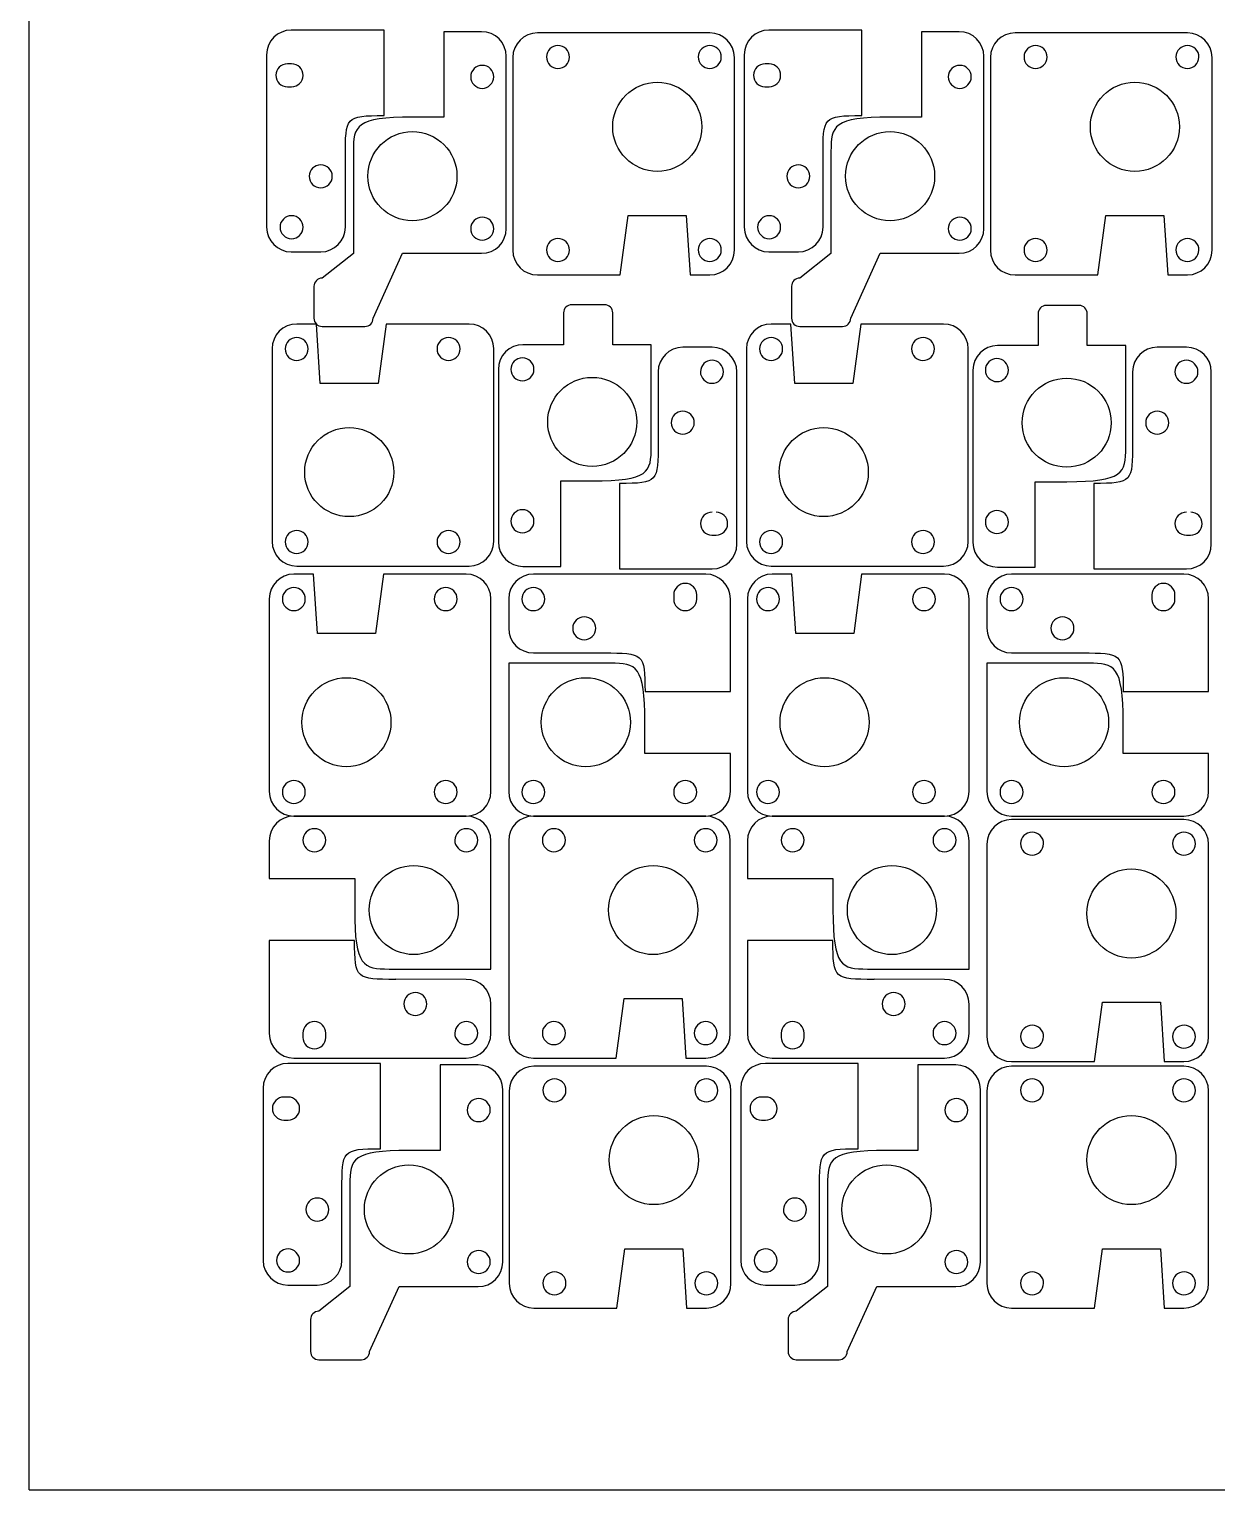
# Model space of a CAD drawing. Header units: millimetres. Extents: x 0 to 610, y -305 to 0.
# Drawn here: x 0 to 144.6, y -304.8 to -126.9 of the extents above; entities that cross this region are included whole.
import ezdxf

# ---------------------------------------------------------------- set-up
doc = ezdxf.new("R2010")
doc.units = ezdxf.units.MM
doc.layers.add('CUTS', color=1, linetype='Continuous', true_color=0xff0000)
doc.layers.add('laser bed referance', color=3, linetype='Continuous', lineweight=25, true_color=0x00ff00)

msp = doc.modelspace()

# ---------------------------------------------------------------- linework, layer by layer
at = {"layer": 'CUTS', "color": 1, "lineweight": 25, "true_color": 0xff0000}
for points in [[(43.23, -137.44), (43.23, -127.04), (31.92, -127.04)], [(55.1, -127.23), (50.5, -127.23), (50.5, -137.64), (46.67, -137.64)], [(82.89, -127.39), (61.9, -127.39)], [(101.4, -137.44), (101.4, -127.04), (90.09, -127.04)], [(113.27, -127.23), (108.67, -127.23), (108.67, -137.64), (104.84, -137.64)], [(141.06, -127.39), (120.07, -127.39)], [(28.92, -130.04), (28.92, -151.04)], [(31.96, -131.14), (31.45, -131.14), (31.45, -131.14)], [(58.1, -151.22), (58.1, -130.23)], [(58.9, -130.38), (58.9, -153.85)], [(85.89, -153.85), (85.89, -130.38)], [(87.09, -130.04), (87.09, -151.04)], [(90.13, -131.14), (89.62, -131.14), (89.62, -131.14)], [(116.27, -151.22), (116.27, -130.23)], [(117.07, -130.38), (117.07, -153.85)], [(144.06, -153.85), (144.06, -130.38)], [(31.44, -133.94), (31.95, -133.94)], [(89.61, -133.94), (90.12, -133.94)], [(39.48, -141.82), (39.48, -154.23), (35.68, -157.23)], [(97.65, -141.82), (97.65, -154.23), (93.85, -157.23)], [(38.51, -151.04), (38.51, -142.45), (38.51, -142.45)], [(96.68, -151.04), (96.68, -142.45), (96.68, -142.45)], [(61.9, -156.85), (71.99, -156.85), (72.95, -149.6), (80.02, -149.6), (80.02, -149.6)], [(80.02, -149.6), (80.49, -156.85), (82.89, -156.85)], [(120.07, -156.85), (130.16, -156.85), (131.12, -149.6), (138.2, -149.6), (138.2, -149.6)], [(138.2, -149.6), (138.66, -156.85), (141.06, -156.85)], [(31.92, -154.04), (35.51, -154.04)], [(41.88, -162.12), (45.48, -154.22), (55.1, -154.22)], [(90.09, -154.04), (93.68, -154.04)], [(100.05, -162.12), (103.65, -154.22), (113.27, -154.22)], [(34.68, -158.24), (34.68, -162.12), (34.68, -162.12)], [(92.85, -158.24), (92.85, -162.12), (92.85, -162.12)], [(65.08, -161.48), (65.08, -165.35), (60.14, -165.35)], [(70.08, -160.48), (66.08, -160.48)], [(71.07, -165.35), (71.08, -165.35), (71.08, -161.48)], [(122.87, -161.57), (122.87, -165.45), (117.93, -165.45)], [(127.87, -160.57), (123.87, -160.57)], [(128.86, -165.45), (128.87, -165.45), (128.87, -161.57)], [(35.45, -170.08), (34.98, -162.83), (32.58, -162.83)], [(53.57, -162.83), (43.48, -162.83), (42.52, -170.08), (35.45, -170.08), (35.45, -170.08)], [(35.68, -163.12), (40.88, -163.12)], [(93.23, -170.08), (92.76, -162.83), (90.36, -162.83)], [(111.36, -162.83), (101.27, -162.83), (100.3, -170.08), (93.23, -170.08), (93.23, -170.08)], [(93.85, -163.12), (99.05, -163.12)], [(75.76, -177.75), (75.76, -165.35), (71.07, -165.35), (71.07, -165.35)], [(29.58, -165.83), (29.58, -189.3)], [(56.57, -189.3), (56.57, -165.83)], [(83.19, -165.65), (79.6, -165.65)], [(87.36, -165.83), (87.36, -189.3)], [(114.36, -189.3), (114.36, -165.83)], [(133.55, -177.85), (133.55, -165.45), (128.86, -165.45), (128.86, -165.45)], [(140.97, -165.65), (137.38, -165.65)], [(57.14, -168.35), (57.14, -189.35)], [(76.6, -168.65), (76.6, -177.24), (76.6, -177.24)], [(86.19, -189.65), (86.19, -168.65)], [(114.93, -168.45), (114.93, -189.44)], [(134.39, -168.65), (134.38, -177.24), (134.38, -177.24)], [(143.97, -189.65), (143.97, -168.65)], [(60.14, -192.35), (64.75, -192.35), (64.75, -181.94), (68.57, -181.94)], [(71.88, -182.25), (71.88, -192.65), (83.19, -192.65)], [(117.93, -192.44), (122.53, -192.44), (122.53, -182.03), (126.36, -182.03)], [(129.66, -182.25), (129.66, -192.65), (140.97, -192.65)], [(83.15, -188.55), (83.66, -188.55), (83.66, -188.55)], [(140.94, -188.55), (141.45, -188.55), (141.45, -188.55)], [(35.1, -200.54), (34.64, -193.29), (32.23, -193.29)], [(32.58, -192.3), (53.57, -192.3)], [(53.23, -193.29), (43.14, -193.29), (42.17, -200.54), (35.1, -200.54), (35.1, -200.54)], [(82.4, -193.29), (61.4, -193.29)], [(90.36, -192.3), (111.36, -192.3)], [(93.35, -200.54), (92.88, -193.29), (90.48, -193.29)], [(111.48, -193.29), (101.38, -193.29), (100.42, -200.54), (93.35, -200.54), (93.35, -200.54)], [(140.64, -193.29), (119.64, -193.29)], [(29.24, -196.3), (29.24, -219.76)], [(56.23, -219.76), (56.23, -196.3)], [(58.4, -196.3), (58.4, -199.89)], [(75, -207.6), (85.4, -207.6), (85.4, -196.3)], [(78.5, -195.81), (78.5, -196.32)], [(81.3, -196.33), (81.3, -195.82), (81.3, -195.82)], [(87.48, -196.3), (87.48, -219.76)], [(114.48, -219.76), (114.48, -196.3)], [(116.64, -196.3), (116.64, -199.89)], [(133.24, -207.6), (143.64, -207.6), (143.64, -196.3)], [(136.74, -195.81), (136.74, -196.32)], [(139.54, -196.33), (139.54, -195.82), (139.54, -195.82)], [(58.4, -204.14), (58.4, -219.76)], [(70.8, -204.14), (58.4, -204.14), (58.4, -204.14)], [(61.4, -202.88), (69.99, -202.89), (69.99, -202.89)], [(116.64, -204.14), (116.64, -219.76)], [(129.04, -204.14), (116.64, -204.14), (116.64, -204.14)], [(119.64, -202.88), (128.23, -202.89), (128.23, -202.89)], [(85.4, -219.76), (85.4, -215.15), (74.99, -215.15), (74.99, -211.33)], [(143.64, -219.76), (143.64, -215.15), (133.23, -215.15), (133.23, -211.33)], [(53.23, -222.76), (32.23, -222.76)], [(32.23, -222.76), (53.23, -222.76)], [(82.39, -222.76), (61.4, -222.76)], [(61.4, -222.76), (82.4, -222.76)], [(111.48, -222.76), (90.48, -222.76)], [(90.48, -222.76), (111.48, -222.76)], [(119.64, -222.76), (140.64, -222.76)], [(140.64, -223.18), (119.64, -223.18)], [(29.24, -225.76), (29.24, -230.37), (39.64, -230.37), (39.64, -234.19)], [(56.23, -241.38), (56.23, -225.76)], [(58.4, -225.76), (58.4, -249.23)], [(85.39, -249.23), (85.39, -225.76)], [(87.48, -225.76), (87.48, -230.37), (97.89, -230.37), (97.89, -234.19)], [(114.48, -241.38), (114.48, -225.76)], [(116.64, -226.18), (116.64, -249.65)], [(143.64, -249.65), (143.64, -226.18)], [(39.63, -237.92), (29.24, -237.92), (29.24, -249.23)], [(97.88, -237.92), (87.48, -237.92), (87.48, -249.23)], [(43.83, -241.38), (56.23, -241.38), (56.23, -241.38)], [(102.08, -241.38), (114.48, -241.38), (114.48, -241.38)], [(53.23, -242.64), (44.64, -242.63), (44.64, -242.64)], [(111.48, -242.64), (102.89, -242.63), (102.89, -242.64)], [(72.46, -244.98), (79.53, -244.98), (79.53, -244.98)], [(119.64, -252.65), (129.74, -252.65), (130.7, -245.4), (137.77, -245.4), (137.77, -245.4)], [(137.77, -245.4), (138.24, -252.65), (140.64, -252.65)], [(56.23, -249.23), (56.23, -245.64)], [(114.48, -249.23), (114.48, -245.64)], [(33.33, -249.19), (33.33, -249.7), (33.33, -249.7)], [(36.13, -249.71), (36.13, -249.2)], [(91.58, -249.19), (91.58, -249.7), (91.58, -249.7)], [(94.38, -249.71), (94.38, -249.2)], [(32.23, -252.23), (53.23, -252.23)], [(61.4, -252.23), (71.49, -252.23)], [(79.99, -252.23), (82.39, -252.23)], [(90.48, -252.23), (111.48, -252.23)], [(42.8, -263.27), (42.8, -252.88), (31.49, -252.88)], [(54.68, -253.06), (50.07, -253.06), (50.07, -263.47), (46.25, -263.47)], [(82.47, -253.22), (61.47, -253.22)], [(100.97, -263.27), (100.97, -252.88), (89.66, -252.88)], [(112.85, -253.06), (108.24, -253.06), (108.24, -263.47), (104.42, -263.47)], [(140.64, -253.22), (119.64, -253.22)], [(28.49, -255.87), (28.49, -276.87)], [(57.68, -277.06), (57.68, -256.06)], [(86.66, -255.87), (86.66, -276.87)], [(115.85, -277.06), (115.85, -256.06)], [(31.53, -256.97), (31.02, -256.97), (31.02, -256.97)], [(58.47, -256.22), (58.47, -279.68)], [(85.47, -279.68), (85.47, -256.22)], [(89.7, -256.97), (89.19, -256.97), (89.19, -256.97)], [(116.64, -256.22), (116.64, -279.68)], [(143.64, -279.68), (143.64, -256.22)], [(31.01, -259.77), (31.52, -259.77)], [(89.18, -259.77), (89.69, -259.77)], [(39.06, -267.66), (39.06, -280.06), (35.26, -283.06)], [(38.08, -276.87), (38.09, -268.29), (38.09, -268.29)], [(97.23, -267.66), (97.23, -280.06), (93.43, -283.06)], [(96.25, -276.87), (96.26, -268.29), (96.26, -268.29)], [(61.47, -282.68), (71.57, -282.68), (72.53, -275.44), (79.6, -275.44), (79.6, -275.44)], [(79.6, -275.44), (80.07, -282.68), (82.47, -282.68)], [(119.64, -282.68), (129.74, -282.68), (130.7, -275.44), (137.77, -275.44), (137.77, -275.44)], [(137.77, -275.44), (138.24, -282.68), (140.64, -282.68)], [(31.49, -279.87), (35.08, -279.87)], [(41.46, -287.96), (45.06, -280.06), (54.68, -280.06)], [(89.66, -279.87), (93.25, -279.87)], [(99.63, -287.96), (103.23, -280.06), (112.85, -280.06)], [(34.26, -284.07), (34.26, -287.96), (34.26, -287.96)], [(92.43, -284.07), (92.43, -287.96), (92.43, -287.96)], [(35.26, -288.96), (40.46, -288.96)], [(93.43, -288.96), (98.63, -288.96)]]:
    msp.add_lwpolyline(points, dxfattribs=at)
for points in [[(31.92, -127.04), (30.26, -127.04), (28.92, -128.38), (28.92, -130.04)], [(58.1, -130.23), (58.1, -128.57), (56.76, -127.23), (55.1, -127.23)], [(61.9, -127.39), (60.24, -127.39), (58.9, -128.73), (58.9, -130.38)], [(85.89, -130.38), (85.89, -128.73), (84.55, -127.39), (82.89, -127.39)], [(90.09, -127.04), (88.43, -127.04), (87.09, -128.38), (87.09, -130.04)], [(116.27, -130.23), (116.27, -128.57), (114.93, -127.23), (113.27, -127.23)], [(120.07, -127.39), (118.41, -127.39), (117.07, -128.73), (117.07, -130.38)], [(144.06, -130.38), (144.06, -128.73), (142.72, -127.39), (141.06, -127.39)], [(64.4, -128.92), (63.63, -128.91), (63, -129.54), (63, -130.31)], [(65.8, -130.32), (65.8, -129.55), (65.17, -128.92), (64.4, -128.92)], [(82.9, -128.92), (82.13, -128.91), (81.5, -129.54), (81.49, -130.31)], [(84.29, -130.32), (84.3, -129.55), (83.67, -128.92), (82.9, -128.92)], [(122.57, -128.92), (121.8, -128.91), (121.17, -129.54), (121.17, -130.31)], [(123.97, -130.32), (123.97, -129.55), (123.34, -128.92), (122.57, -128.92)], [(141.07, -128.92), (140.3, -128.91), (139.67, -129.54), (139.66, -130.31)], [(142.46, -130.32), (142.47, -129.55), (141.84, -128.92), (141.07, -128.92)], [(31.45, -131.14), (30.67, -131.14), (30.04, -131.76), (30.04, -132.54)], [(33.35, -132.55), (33.35, -131.77), (32.73, -131.14), (31.96, -131.14)], [(55.18, -131.33), (54.4, -131.32), (53.77, -131.95), (53.77, -132.72)], [(56.57, -132.73), (56.58, -131.96), (55.95, -131.33), (55.18, -131.33)], [(63, -130.31), (62.99, -131.09), (63.62, -131.71), (64.39, -131.72)], [(64.39, -131.72), (65.17, -131.72), (65.79, -131.09), (65.8, -130.32)], [(81.49, -130.31), (81.49, -131.09), (82.12, -131.71), (82.89, -131.72)], [(82.89, -131.72), (83.66, -131.72), (84.29, -131.09), (84.29, -130.32)], [(89.62, -131.14), (88.84, -131.14), (88.21, -131.76), (88.21, -132.54)], [(91.52, -132.55), (91.52, -131.77), (90.9, -131.14), (90.13, -131.14)], [(113.35, -131.33), (112.57, -131.32), (111.94, -131.95), (111.94, -132.72)], [(114.74, -132.73), (114.75, -131.96), (114.12, -131.33), (113.35, -131.33)], [(121.17, -130.31), (121.16, -131.09), (121.79, -131.71), (122.56, -131.72)], [(122.56, -131.72), (123.34, -131.72), (123.96, -131.09), (123.97, -130.32)], [(139.66, -130.31), (139.66, -131.09), (140.29, -131.71), (141.06, -131.72)], [(141.06, -131.72), (141.83, -131.72), (142.46, -131.09), (142.46, -130.32)], [(30.04, -132.54), (30.04, -133.31), (30.66, -133.94), (31.44, -133.94)], [(31.95, -133.94), (32.72, -133.94), (33.35, -133.32), (33.35, -132.55)], [(53.77, -132.72), (53.77, -133.49), (54.39, -134.12), (55.17, -134.13)], [(55.17, -134.13), (55.94, -134.13), (56.57, -133.5), (56.57, -132.73)], [(71.07, -138.82), (71.07, -135.82), (73.5, -133.39), (76.5, -133.39)], [(76.5, -133.39), (79.49, -133.39), (81.92, -135.82), (81.92, -138.82)], [(88.21, -132.54), (88.21, -133.31), (88.83, -133.94), (89.61, -133.94)], [(90.12, -133.94), (90.89, -133.94), (91.52, -133.32), (91.52, -132.55)], [(111.94, -132.72), (111.94, -133.49), (112.56, -134.12), (113.34, -134.13)], [(113.34, -134.13), (114.11, -134.13), (114.74, -133.5), (114.74, -132.73)], [(129.24, -138.82), (129.24, -135.82), (131.67, -133.39), (134.66, -133.39)], [(134.66, -133.39), (137.66, -133.39), (140.09, -135.82), (140.09, -138.82)], [(38.51, -142.45), (38.51, -137.65), (38.51, -137.44), (43.23, -137.44)], [(46.67, -137.64), (39.76, -137.64), (39.48, -138.69), (39.48, -141.82)], [(96.68, -142.45), (96.68, -137.65), (96.68, -137.44), (101.4, -137.44)], [(104.84, -137.64), (97.93, -137.64), (97.65, -138.69), (97.65, -141.82)], [(41.25, -144.82), (41.25, -141.83), (43.68, -139.4), (46.67, -139.4)], [(46.67, -139.4), (49.67, -139.4), (52.1, -141.83), (52.1, -144.82)], [(76.5, -144.24), (73.5, -144.24), (71.07, -141.81), (71.07, -138.82)], [(81.92, -138.82), (81.92, -141.81), (79.49, -144.24), (76.5, -144.24)], [(99.42, -144.82), (99.42, -141.83), (101.85, -139.4), (104.84, -139.4)], [(104.84, -139.4), (107.84, -139.4), (110.27, -141.83), (110.27, -144.82)], [(134.66, -144.24), (131.67, -144.24), (129.24, -141.81), (129.24, -138.82)], [(140.09, -138.82), (140.09, -141.81), (137.66, -144.24), (134.66, -144.24)], [(35.51, -143.44), (34.74, -143.44), (34.11, -144.06), (34.11, -144.83)], [(36.91, -144.84), (36.91, -144.07), (36.29, -143.44), (35.51, -143.44)], [(93.68, -143.44), (92.91, -143.44), (92.28, -144.06), (92.28, -144.83)], [(95.08, -144.84), (95.08, -144.07), (94.46, -143.44), (93.68, -143.44)], [(34.11, -144.83), (34.1, -145.61), (34.73, -146.24), (35.5, -146.24)], [(35.5, -146.24), (36.28, -146.24), (36.91, -145.62), (36.91, -144.84)], [(46.67, -150.25), (43.68, -150.25), (41.25, -147.82), (41.25, -144.82)], [(52.1, -144.82), (52.1, -147.82), (49.67, -150.25), (46.67, -150.25)], [(92.28, -144.83), (92.28, -145.61), (92.9, -146.24), (93.67, -146.24)], [(93.67, -146.24), (94.45, -146.24), (95.08, -145.62), (95.08, -144.84)], [(104.84, -150.25), (101.85, -150.25), (99.42, -147.82), (99.42, -144.82)], [(110.27, -144.82), (110.27, -147.82), (107.84, -150.25), (104.84, -150.25)], [(28.92, -151.04), (28.92, -152.7), (30.26, -154.04), (31.92, -154.04)], [(31.96, -149.64), (31.18, -149.64), (30.55, -150.26), (30.55, -151.03)], [(30.55, -151.03), (30.55, -151.81), (31.17, -152.44), (31.95, -152.44)], [(31.95, -152.44), (32.72, -152.44), (33.35, -151.82), (33.35, -151.04)], [(33.35, -151.04), (33.36, -150.27), (32.73, -149.64), (31.96, -149.64)], [(35.51, -154.04), (37.16, -154.04), (38.51, -152.7), (38.51, -151.04)], [(55.18, -149.82), (54.4, -149.82), (53.77, -150.45), (53.77, -151.22)], [(56.57, -151.23), (56.58, -150.46), (55.95, -149.83), (55.18, -149.82)], [(87.09, -151.04), (87.09, -152.7), (88.43, -154.04), (90.09, -154.04)], [(90.13, -149.64), (89.36, -149.64), (88.73, -150.26), (88.72, -151.03)], [(88.72, -151.03), (88.72, -151.81), (89.34, -152.44), (90.12, -152.44)], [(90.12, -152.44), (90.89, -152.44), (91.52, -151.82), (91.52, -151.04)], [(91.52, -151.04), (91.53, -150.27), (90.9, -149.64), (90.13, -149.64)], [(93.68, -154.04), (95.33, -154.04), (96.68, -152.7), (96.68, -151.04)], [(113.35, -149.82), (112.57, -149.82), (111.94, -150.45), (111.94, -151.22)], [(114.74, -151.23), (114.75, -150.46), (114.12, -149.83), (113.35, -149.82)], [(53.77, -151.22), (53.77, -151.99), (54.39, -152.62), (55.17, -152.62)], [(55.1, -154.22), (56.76, -154.22), (58.1, -152.88), (58.1, -151.22)], [(55.17, -152.62), (55.94, -152.63), (56.57, -152), (56.57, -151.23)], [(64.4, -152.42), (63.63, -152.41), (63, -153.04), (63, -153.81)], [(65.8, -153.82), (65.8, -153.05), (65.18, -152.42), (64.4, -152.42)], [(82.9, -152.42), (82.13, -152.41), (81.5, -153.04), (81.49, -153.81)], [(84.29, -153.82), (84.3, -153.05), (83.67, -152.42), (82.9, -152.42)], [(111.94, -151.22), (111.94, -151.99), (112.56, -152.62), (113.34, -152.62)], [(113.27, -154.22), (114.93, -154.22), (116.27, -152.88), (116.27, -151.22)], [(113.34, -152.62), (114.11, -152.63), (114.74, -152), (114.74, -151.23)], [(122.57, -152.42), (121.8, -152.41), (121.17, -153.04), (121.17, -153.81)], [(123.97, -153.82), (123.97, -153.05), (123.34, -152.42), (122.57, -152.42)], [(141.07, -152.42), (140.3, -152.41), (139.67, -153.04), (139.66, -153.81)], [(142.46, -153.82), (142.47, -153.05), (141.84, -152.42), (141.07, -152.42)], [(58.9, -153.85), (58.9, -155.51), (60.24, -156.85), (61.9, -156.85)], [(63, -153.81), (62.99, -154.58), (63.62, -155.21), (64.39, -155.22)], [(64.39, -155.22), (65.17, -155.22), (65.79, -154.59), (65.8, -153.82)], [(81.49, -153.81), (81.49, -154.58), (82.12, -155.21), (82.89, -155.22)], [(82.89, -155.22), (83.66, -155.22), (84.29, -154.59), (84.29, -153.82)], [(82.89, -156.85), (84.55, -156.85), (85.89, -155.51), (85.89, -153.85)], [(117.07, -153.85), (117.07, -155.51), (118.41, -156.85), (120.07, -156.85)], [(121.17, -153.81), (121.16, -154.58), (121.79, -155.21), (122.56, -155.22)], [(122.56, -155.22), (123.34, -155.22), (123.96, -154.59), (123.97, -153.82)], [(139.66, -153.81), (139.66, -154.58), (140.29, -155.21), (141.06, -155.22)], [(141.06, -155.22), (141.83, -155.22), (142.46, -154.59), (142.46, -153.82)], [(141.06, -156.85), (142.72, -156.85), (144.06, -155.51), (144.06, -153.85)], [(35.68, -157.23), (35.13, -157.23), (34.68, -157.69), (34.68, -158.24)], [(93.85, -157.23), (93.3, -157.23), (92.85, -157.69), (92.85, -158.24)], [(66.08, -160.48), (65.53, -160.48), (65.08, -160.92), (65.08, -161.48)], [(71.08, -161.48), (71.08, -160.92), (70.63, -160.48), (70.08, -160.48)], [(123.87, -160.57), (123.31, -160.57), (122.87, -161.02), (122.87, -161.57)], [(128.87, -161.57), (128.87, -161.02), (128.42, -160.57), (127.87, -160.57)], [(32.58, -162.83), (30.92, -162.83), (29.58, -164.18), (29.58, -165.83)], [(34.68, -162.12), (34.68, -162.68), (35.13, -163.12), (35.68, -163.12)], [(40.88, -163.12), (41.44, -163.12), (41.88, -162.68), (41.88, -162.12)], [(56.57, -165.83), (56.57, -164.18), (55.23, -162.83), (53.57, -162.83)], [(90.36, -162.83), (88.71, -162.83), (87.36, -164.18), (87.36, -165.83)], [(92.85, -162.12), (92.85, -162.68), (93.3, -163.12), (93.85, -163.12)], [(99.05, -163.12), (99.61, -163.12), (100.05, -162.68), (100.05, -162.12)], [(114.36, -165.83), (114.36, -164.18), (113.02, -162.83), (111.36, -162.83)], [(32.58, -164.47), (31.81, -164.47), (31.18, -165.09), (31.18, -165.86)], [(33.98, -165.87), (33.98, -165.1), (33.35, -164.47), (32.58, -164.47)], [(51.08, -164.47), (50.3, -164.47), (49.68, -165.09), (49.67, -165.86)], [(52.47, -165.87), (52.48, -165.1), (51.85, -164.47), (51.08, -164.47)], [(60.14, -165.35), (58.48, -165.35), (57.14, -166.7), (57.14, -168.35)], [(90.37, -164.47), (89.59, -164.47), (88.96, -165.09), (88.96, -165.86)], [(91.76, -165.87), (91.77, -165.1), (91.14, -164.47), (90.37, -164.47)], [(108.86, -164.47), (108.09, -164.47), (107.46, -165.09), (107.46, -165.86)], [(110.26, -165.87), (110.26, -165.1), (109.64, -164.47), (108.86, -164.47)], [(31.18, -165.86), (31.17, -166.64), (31.8, -167.27), (32.57, -167.27)], [(32.57, -167.27), (33.34, -167.27), (33.97, -166.65), (33.98, -165.87)], [(49.67, -165.86), (49.67, -166.64), (50.3, -167.27), (51.07, -167.27)], [(51.07, -167.27), (51.84, -167.27), (52.47, -166.65), (52.47, -165.87)], [(60.08, -166.95), (59.3, -166.95), (58.67, -167.57), (58.67, -168.35)], [(61.47, -168.36), (61.47, -167.58), (60.85, -166.95), (60.08, -166.95)], [(79.6, -165.65), (77.94, -165.65), (76.6, -166.99), (76.6, -168.65)], [(86.19, -168.65), (86.19, -166.99), (84.84, -165.65), (83.19, -165.65)], [(88.96, -165.86), (88.96, -166.64), (89.58, -167.27), (90.36, -167.27)], [(90.36, -167.27), (91.13, -167.27), (91.76, -166.65), (91.76, -165.87)], [(107.46, -165.86), (107.46, -166.64), (108.08, -167.27), (108.85, -167.27)], [(108.85, -167.27), (109.63, -167.27), (110.26, -166.65), (110.26, -165.87)], [(117.93, -165.45), (116.27, -165.45), (114.93, -166.79), (114.93, -168.45)], [(117.86, -167.05), (117.09, -167.04), (116.46, -167.67), (116.46, -168.44)], [(119.26, -168.45), (119.26, -167.68), (118.64, -167.05), (117.86, -167.05)], [(137.38, -165.65), (135.73, -165.65), (134.39, -166.99), (134.39, -168.65)], [(143.97, -168.65), (143.97, -166.99), (142.63, -165.65), (140.97, -165.65)], [(58.67, -168.35), (58.67, -169.12), (59.29, -169.75), (60.07, -169.75)], [(60.07, -169.75), (60.84, -169.75), (61.47, -169.13), (61.47, -168.36)], [(83.16, -167.25), (82.38, -167.25), (81.76, -167.87), (81.75, -168.65)], [(81.75, -168.65), (81.75, -169.42), (82.38, -170.05), (83.15, -170.05)], [(83.15, -170.05), (83.92, -170.05), (84.55, -169.43), (84.55, -168.66)], [(84.55, -168.66), (84.56, -167.88), (83.93, -167.25), (83.16, -167.25)], [(116.46, -168.44), (116.45, -169.21), (117.08, -169.84), (117.85, -169.84)], [(117.85, -169.84), (118.63, -169.85), (119.26, -169.22), (119.26, -168.45)], [(140.94, -167.25), (140.17, -167.25), (139.54, -167.87), (139.54, -168.65)], [(139.54, -168.65), (139.54, -169.42), (140.16, -170.05), (140.93, -170.05)], [(140.93, -170.05), (141.71, -170.05), (142.34, -169.43), (142.34, -168.66)], [(142.34, -168.66), (142.34, -167.88), (141.72, -167.25), (140.94, -167.25)], [(63.15, -174.75), (63.15, -171.76), (65.58, -169.33), (68.57, -169.33)], [(68.57, -169.33), (71.57, -169.33), (74, -171.76), (74, -174.75)], [(120.93, -174.85), (120.93, -171.85), (123.36, -169.42), (126.36, -169.42)], [(126.36, -169.42), (129.35, -169.42), (131.78, -171.85), (131.78, -174.85)], [(79.6, -173.45), (78.83, -173.45), (78.2, -174.07), (78.2, -174.85)], [(81, -174.86), (81, -174.08), (80.38, -173.45), (79.6, -173.45)], [(137.39, -173.45), (136.61, -173.45), (135.99, -174.07), (135.98, -174.85)], [(138.78, -174.86), (138.79, -174.08), (138.16, -173.45), (137.39, -173.45)], [(33.55, -180.87), (33.55, -177.87), (35.98, -175.44), (38.98, -175.44)], [(38.98, -175.44), (41.97, -175.44), (44.4, -177.87), (44.4, -180.87)], [(68.57, -180.18), (65.58, -180.18), (63.15, -177.75), (63.15, -174.75)], [(74, -174.75), (74, -177.75), (71.57, -180.18), (68.57, -180.18)], [(78.2, -174.85), (78.19, -175.62), (78.82, -176.25), (79.59, -176.25)], [(79.59, -176.25), (80.37, -176.25), (80.99, -175.63), (81, -174.86)], [(91.34, -180.87), (91.34, -177.87), (93.77, -175.44), (96.76, -175.44)], [(96.76, -175.44), (99.76, -175.44), (102.19, -177.87), (102.19, -180.87)], [(126.36, -180.27), (123.36, -180.27), (120.93, -177.84), (120.93, -174.85)], [(131.78, -174.85), (131.78, -177.84), (129.35, -180.27), (126.36, -180.27)], [(135.98, -174.85), (135.98, -175.62), (136.61, -176.25), (137.38, -176.25)], [(137.38, -176.25), (138.15, -176.25), (138.78, -175.63), (138.78, -174.86)], [(68.57, -181.94), (75.48, -181.94), (75.76, -180.89), (75.76, -177.75)], [(76.6, -177.24), (76.6, -182.04), (76.6, -182.25), (71.88, -182.25)], [(126.36, -182.03), (133.27, -182.03), (133.55, -180.98), (133.55, -177.85)], [(134.38, -177.24), (134.38, -182.04), (134.38, -182.25), (129.66, -182.25)], [(38.98, -186.29), (35.98, -186.29), (33.55, -183.86), (33.55, -180.87)], [(44.4, -180.87), (44.4, -183.86), (41.97, -186.29), (38.98, -186.29)], [(96.76, -186.29), (93.77, -186.29), (91.34, -183.86), (91.34, -180.87)], [(102.19, -180.87), (102.19, -183.86), (99.76, -186.29), (96.76, -186.29)], [(60.08, -185.45), (59.3, -185.45), (58.67, -186.07), (58.67, -186.85)], [(61.47, -186.85), (61.47, -186.08), (60.85, -185.45), (60.08, -185.45)], [(83.16, -185.75), (82.39, -185.75), (81.76, -186.37), (81.76, -187.14)], [(85.06, -187.15), (85.07, -186.38), (84.44, -185.75), (83.67, -185.75)], [(117.86, -185.54), (117.09, -185.54), (116.46, -186.17), (116.46, -186.94)], [(119.26, -186.95), (119.26, -186.17), (118.64, -185.55), (117.86, -185.54)], [(140.95, -185.75), (140.17, -185.75), (139.54, -186.37), (139.54, -187.14)], [(142.85, -187.15), (142.85, -186.38), (142.23, -185.75), (141.46, -185.75)], [(32.58, -187.97), (31.81, -187.97), (31.18, -188.59), (31.18, -189.36)], [(33.98, -189.37), (33.98, -188.6), (33.35, -187.97), (32.58, -187.97)], [(51.08, -187.97), (50.31, -187.97), (49.68, -188.59), (49.67, -189.36)], [(52.47, -189.37), (52.48, -188.6), (51.85, -187.97), (51.08, -187.97)], [(58.67, -186.85), (58.67, -187.62), (59.29, -188.25), (60.07, -188.25)], [(60.07, -188.25), (60.84, -188.25), (61.47, -187.63), (61.47, -186.85)], [(81.76, -187.14), (81.75, -187.92), (82.38, -188.55), (83.15, -188.55)], [(83.66, -188.55), (84.43, -188.55), (85.06, -187.93), (85.06, -187.15)], [(90.37, -187.97), (89.59, -187.97), (88.96, -188.59), (88.96, -189.36)], [(91.76, -189.37), (91.77, -188.6), (91.14, -187.97), (90.37, -187.97)], [(108.86, -187.97), (108.09, -187.97), (107.46, -188.59), (107.46, -189.36)], [(110.26, -189.37), (110.26, -188.6), (109.64, -187.97), (108.86, -187.97)], [(116.46, -186.94), (116.45, -187.71), (117.08, -188.34), (117.85, -188.34)], [(117.85, -188.34), (118.63, -188.35), (119.26, -187.72), (119.26, -186.95)], [(139.54, -187.14), (139.54, -187.92), (140.16, -188.55), (140.94, -188.55)], [(141.45, -188.55), (142.22, -188.55), (142.85, -187.93), (142.85, -187.15)], [(29.58, -189.3), (29.58, -190.96), (30.92, -192.3), (32.58, -192.3)], [(31.18, -189.36), (31.17, -190.14), (31.8, -190.77), (32.57, -190.77)], [(32.57, -190.77), (33.34, -190.77), (33.97, -190.15), (33.98, -189.37)], [(49.67, -189.36), (49.67, -190.14), (50.3, -190.77), (51.07, -190.77)], [(51.07, -190.77), (51.84, -190.77), (52.47, -190.15), (52.47, -189.37)], [(53.57, -192.3), (55.23, -192.3), (56.57, -190.96), (56.57, -189.3)], [(57.14, -189.35), (57.14, -191.01), (58.48, -192.35), (60.14, -192.35)], [(83.19, -192.65), (84.84, -192.65), (86.19, -191.31), (86.19, -189.65)], [(87.36, -189.3), (87.36, -190.96), (88.71, -192.3), (90.36, -192.3)], [(88.96, -189.36), (88.96, -190.14), (89.58, -190.77), (90.36, -190.77)], [(90.36, -190.77), (91.13, -190.77), (91.76, -190.15), (91.76, -189.37)], [(107.46, -189.36), (107.46, -190.14), (108.08, -190.77), (108.86, -190.77)], [(108.86, -190.77), (109.63, -190.77), (110.26, -190.15), (110.26, -189.37)], [(111.36, -192.3), (113.02, -192.3), (114.36, -190.96), (114.36, -189.3)], [(114.93, -189.44), (114.93, -191.1), (116.27, -192.44), (117.93, -192.44)], [(140.97, -192.65), (142.63, -192.65), (143.97, -191.31), (143.97, -189.65)], [(32.23, -193.29), (30.58, -193.29), (29.24, -194.64), (29.24, -196.3)], [(56.23, -196.3), (56.23, -194.64), (54.89, -193.29), (53.23, -193.29)], [(61.4, -193.29), (59.74, -193.29), (58.4, -194.64), (58.4, -196.3)], [(85.4, -196.3), (85.4, -194.64), (84.05, -193.29), (82.4, -193.29)], [(90.48, -193.29), (88.82, -193.29), (87.48, -194.64), (87.48, -196.3)], [(114.48, -196.3), (114.48, -194.64), (113.13, -193.29), (111.48, -193.29)], [(119.64, -193.29), (117.99, -193.29), (116.64, -194.64), (116.64, -196.3)], [(143.64, -196.3), (143.64, -194.64), (142.3, -193.29), (140.64, -193.29)], [(32.24, -194.93), (31.47, -194.93), (30.84, -195.55), (30.83, -196.32)], [(33.63, -196.33), (33.64, -195.56), (33.01, -194.93), (32.24, -194.93)], [(50.74, -194.93), (49.96, -194.93), (49.33, -195.55), (49.33, -196.32)], [(52.13, -196.33), (52.13, -195.56), (51.51, -194.93), (50.74, -194.93)], [(61.4, -194.93), (60.63, -194.93), (60, -195.55), (60, -196.32)], [(62.8, -196.33), (62.8, -195.56), (62.18, -194.93), (61.4, -194.93)], [(79.9, -194.42), (79.13, -194.42), (78.5, -195.04), (78.5, -195.81)], [(81.3, -195.82), (81.3, -195.05), (80.67, -194.42), (79.9, -194.42)], [(89.98, -194.93), (89.21, -194.93), (88.58, -195.55), (88.58, -196.32)], [(91.38, -196.33), (91.38, -195.56), (90.76, -194.93), (89.98, -194.93)], [(108.98, -194.93), (108.21, -194.93), (107.58, -195.55), (107.58, -196.32)], [(110.38, -196.33), (110.38, -195.56), (109.76, -194.93), (108.98, -194.93)], [(119.65, -194.93), (118.87, -194.93), (118.25, -195.55), (118.24, -196.32)], [(121.04, -196.33), (121.05, -195.56), (120.42, -194.93), (119.65, -194.93)], [(138.15, -194.42), (137.37, -194.42), (136.74, -195.04), (136.74, -195.81)], [(139.54, -195.82), (139.54, -195.05), (138.92, -194.42), (138.15, -194.42)], [(30.83, -196.32), (30.83, -197.1), (31.46, -197.73), (32.23, -197.73)], [(32.23, -197.73), (33, -197.73), (33.63, -197.11), (33.63, -196.33)], [(49.33, -196.32), (49.33, -197.1), (49.95, -197.73), (50.73, -197.73)], [(50.73, -197.73), (51.5, -197.73), (52.13, -197.11), (52.13, -196.33)], [(60, -196.32), (60, -197.1), (60.62, -197.73), (61.39, -197.73)], [(61.39, -197.73), (62.17, -197.73), (62.8, -197.11), (62.8, -196.33)], [(78.5, -196.32), (78.49, -197.1), (79.12, -197.73), (79.89, -197.73)], [(79.89, -197.73), (80.66, -197.73), (81.29, -197.11), (81.3, -196.33)], [(88.58, -196.32), (88.58, -197.1), (89.2, -197.73), (89.97, -197.73)], [(89.97, -197.73), (90.75, -197.73), (91.38, -197.11), (91.38, -196.33)], [(107.58, -196.32), (107.57, -197.1), (108.2, -197.73), (108.97, -197.73)], [(108.97, -197.73), (109.75, -197.73), (110.37, -197.11), (110.38, -196.33)], [(118.24, -196.32), (118.24, -197.1), (118.86, -197.73), (119.64, -197.73)], [(119.64, -197.73), (120.41, -197.73), (121.04, -197.11), (121.04, -196.33)], [(136.74, -196.32), (136.74, -197.1), (137.36, -197.73), (138.14, -197.73)], [(138.14, -197.73), (138.91, -197.73), (139.54, -197.11), (139.54, -196.33)], [(67.6, -198.49), (66.83, -198.48), (66.2, -199.11), (66.2, -199.88)], [(69, -199.89), (69, -199.12), (68.38, -198.49), (67.6, -198.49)], [(125.85, -198.49), (125.07, -198.48), (124.45, -199.11), (124.44, -199.88)], [(127.24, -199.89), (127.25, -199.12), (126.62, -198.49), (125.85, -198.49)], [(58.4, -199.89), (58.4, -201.54), (59.74, -202.88), (61.4, -202.88)], [(66.2, -199.88), (66.19, -200.65), (66.82, -201.28), (67.59, -201.28)], [(67.59, -201.28), (68.37, -201.29), (68.99, -200.66), (69, -199.89)], [(116.64, -199.89), (116.64, -201.54), (117.99, -202.88), (119.64, -202.88)], [(124.44, -199.88), (124.44, -200.65), (125.07, -201.28), (125.84, -201.28)], [(125.84, -201.28), (126.61, -201.29), (127.24, -200.66), (127.24, -199.89)], [(69.99, -202.89), (74.79, -202.89), (75, -202.89), (75, -207.6)], [(74.99, -211.33), (74.99, -204.42), (73.93, -204.14), (70.8, -204.14)], [(128.23, -202.89), (133.03, -202.89), (133.24, -202.89), (133.24, -207.6)], [(133.23, -211.33), (133.23, -204.42), (132.18, -204.14), (129.04, -204.14)], [(33.21, -211.33), (33.21, -208.33), (35.64, -205.9), (38.63, -205.9)], [(38.63, -205.9), (41.63, -205.9), (44.06, -208.33), (44.06, -211.33)], [(62.37, -211.33), (62.37, -208.33), (64.8, -205.9), (67.8, -205.9)], [(67.8, -205.9), (70.79, -205.9), (73.22, -208.33), (73.22, -211.33)], [(91.45, -211.33), (91.45, -208.33), (93.88, -205.9), (96.88, -205.9)], [(96.88, -205.9), (99.88, -205.9), (102.3, -208.33), (102.3, -211.33)], [(120.62, -211.33), (120.62, -208.33), (123.05, -205.9), (126.04, -205.9)], [(126.04, -205.9), (129.04, -205.9), (131.47, -208.33), (131.47, -211.33)], [(38.63, -216.75), (35.64, -216.75), (33.21, -214.33), (33.21, -211.33)], [(44.06, -211.33), (44.06, -214.33), (41.63, -216.75), (38.63, -216.75)], [(67.8, -216.75), (64.8, -216.75), (62.37, -214.33), (62.37, -211.33)], [(73.22, -211.33), (73.22, -214.33), (70.79, -216.75), (67.8, -216.75)], [(96.88, -216.75), (93.88, -216.75), (91.45, -214.33), (91.45, -211.33)], [(102.3, -211.33), (102.3, -214.33), (99.88, -216.75), (96.88, -216.75)], [(126.04, -216.75), (123.05, -216.75), (120.62, -214.33), (120.62, -211.33)], [(131.47, -211.33), (131.47, -214.33), (129.04, -216.75), (126.04, -216.75)], [(32.24, -218.43), (31.47, -218.43), (30.84, -219.05), (30.83, -219.82)], [(33.63, -219.84), (33.64, -219.06), (33.01, -218.43), (32.24, -218.43)], [(50.74, -218.43), (49.96, -218.43), (49.33, -219.05), (49.33, -219.82)], [(52.13, -219.84), (52.13, -219.06), (51.51, -218.43), (50.74, -218.43)], [(61.4, -218.43), (60.63, -218.43), (60, -219.05), (60, -219.83)], [(62.8, -219.84), (62.8, -219.06), (62.18, -218.43), (61.4, -218.43)], [(79.9, -218.43), (79.13, -218.43), (78.5, -219.05), (78.5, -219.83)], [(81.3, -219.84), (81.3, -219.06), (80.67, -218.43), (79.9, -218.43)], [(89.98, -218.43), (89.21, -218.43), (88.58, -219.05), (88.58, -219.82)], [(91.38, -219.84), (91.38, -219.06), (90.76, -218.43), (89.98, -218.43)], [(108.98, -218.43), (108.21, -218.43), (107.58, -219.05), (107.58, -219.82)], [(110.38, -219.84), (110.38, -219.06), (109.75, -218.43), (108.98, -218.43)], [(119.65, -218.43), (118.87, -218.43), (118.25, -219.05), (118.24, -219.83)], [(121.04, -219.84), (121.05, -219.06), (120.42, -218.43), (119.65, -218.43)], [(138.14, -218.43), (137.37, -218.43), (136.74, -219.05), (136.74, -219.83)], [(139.54, -219.84), (139.54, -219.06), (138.92, -218.43), (138.14, -218.43)], [(29.24, -219.76), (29.24, -221.42), (30.58, -222.76), (32.23, -222.76)], [(30.83, -219.82), (30.83, -220.6), (31.46, -221.23), (32.23, -221.23)], [(32.23, -221.23), (33, -221.23), (33.63, -220.61), (33.63, -219.84)], [(49.33, -219.82), (49.33, -220.6), (49.95, -221.23), (50.73, -221.23)], [(50.73, -221.23), (51.5, -221.23), (52.13, -220.61), (52.13, -219.84)], [(53.23, -222.76), (54.89, -222.76), (56.23, -221.42), (56.23, -219.76)], [(58.4, -219.76), (58.4, -221.42), (59.74, -222.76), (61.4, -222.76)], [(60, -219.83), (60, -220.6), (60.62, -221.23), (61.39, -221.23)], [(61.39, -221.23), (62.17, -221.23), (62.8, -220.61), (62.8, -219.84)], [(78.5, -219.83), (78.49, -220.6), (79.12, -221.23), (79.89, -221.23)], [(79.89, -221.23), (80.66, -221.23), (81.29, -220.61), (81.3, -219.84)], [(82.4, -222.76), (84.05, -222.76), (85.4, -221.42), (85.4, -219.76)], [(87.48, -219.76), (87.48, -221.42), (88.82, -222.76), (90.48, -222.76)], [(88.58, -219.82), (88.58, -220.6), (89.2, -221.23), (89.97, -221.23)], [(89.97, -221.23), (90.75, -221.23), (91.38, -220.61), (91.38, -219.84)], [(107.58, -219.82), (107.57, -220.6), (108.2, -221.23), (108.97, -221.23)], [(108.97, -221.23), (109.75, -221.23), (110.37, -220.61), (110.38, -219.84)], [(111.48, -222.76), (113.13, -222.76), (114.48, -221.42), (114.48, -219.76)], [(116.64, -219.76), (116.64, -221.42), (117.99, -222.76), (119.64, -222.76)], [(118.24, -219.83), (118.24, -220.6), (118.86, -221.23), (119.64, -221.23)], [(119.64, -221.23), (120.41, -221.23), (121.04, -220.61), (121.04, -219.84)], [(136.74, -219.83), (136.74, -220.6), (137.36, -221.23), (138.14, -221.23)], [(138.14, -221.23), (138.91, -221.23), (139.54, -220.61), (139.54, -219.84)], [(140.64, -222.76), (142.3, -222.76), (143.64, -221.42), (143.64, -219.76)], [(32.23, -222.76), (30.58, -222.76), (29.24, -224.1), (29.24, -225.76)], [(56.23, -225.76), (56.23, -224.1), (54.89, -222.76), (53.23, -222.76)], [(61.4, -222.76), (59.74, -222.76), (58.4, -224.1), (58.4, -225.76)], [(85.39, -225.76), (85.39, -224.1), (84.05, -222.76), (82.39, -222.76)], [(90.48, -222.76), (88.82, -222.76), (87.48, -224.1), (87.48, -225.76)], [(114.48, -225.76), (114.48, -224.1), (113.13, -222.76), (111.48, -222.76)], [(119.64, -223.18), (117.99, -223.18), (116.64, -224.53), (116.64, -226.18)], [(143.64, -226.18), (143.64, -224.53), (142.3, -223.18), (140.64, -223.18)], [(33.34, -225.69), (33.33, -226.46), (33.96, -227.09), (34.73, -227.09)], [(34.74, -224.29), (33.97, -224.29), (33.34, -224.91), (33.34, -225.69)], [(34.73, -227.09), (35.5, -227.09), (36.13, -226.47), (36.13, -225.7)], [(36.13, -225.7), (36.14, -224.92), (35.51, -224.29), (34.74, -224.29)], [(53.24, -224.29), (52.46, -224.29), (51.83, -224.91), (51.83, -225.69)], [(51.83, -225.69), (51.83, -226.46), (52.45, -227.09), (53.23, -227.09)], [(53.23, -227.09), (54, -227.09), (54.63, -226.47), (54.63, -225.7)], [(54.63, -225.7), (54.63, -224.92), (54.01, -224.29), (53.24, -224.29)], [(63.9, -224.29), (63.13, -224.29), (62.5, -224.91), (62.5, -225.69)], [(62.5, -225.69), (62.5, -226.46), (63.12, -227.09), (63.89, -227.09)], [(63.89, -227.09), (64.67, -227.09), (65.3, -226.47), (65.3, -225.7)], [(65.3, -225.7), (65.3, -224.92), (64.68, -224.29), (63.9, -224.29)], [(81, -225.69), (80.99, -226.46), (81.62, -227.09), (82.39, -227.09)], [(82.4, -224.29), (81.63, -224.29), (81, -224.91), (81, -225.69)], [(82.39, -227.09), (83.16, -227.09), (83.79, -226.47), (83.79, -225.7)], [(83.79, -225.7), (83.8, -224.92), (83.17, -224.29), (82.4, -224.29)], [(92.99, -224.29), (92.21, -224.29), (91.58, -224.91), (91.58, -225.69)], [(91.58, -225.69), (91.58, -226.46), (92.2, -227.09), (92.98, -227.09)], [(92.98, -227.09), (93.75, -227.09), (94.38, -226.47), (94.38, -225.7)], [(94.38, -225.7), (94.38, -224.92), (93.76, -224.29), (92.99, -224.29)], [(110.08, -225.69), (110.07, -226.46), (110.7, -227.09), (111.47, -227.09)], [(111.48, -224.29), (110.71, -224.29), (110.08, -224.91), (110.08, -225.69)], [(111.47, -227.09), (112.25, -227.09), (112.87, -226.47), (112.88, -225.7)], [(112.88, -225.7), (112.88, -224.92), (112.25, -224.29), (111.48, -224.29)], [(122.15, -224.71), (121.37, -224.71), (120.75, -225.34), (120.74, -226.11)], [(123.54, -226.12), (123.55, -225.35), (122.92, -224.72), (122.15, -224.71)], [(140.64, -224.71), (139.87, -224.71), (139.24, -225.34), (139.24, -226.11)], [(142.04, -226.12), (142.04, -225.35), (141.42, -224.72), (140.64, -224.71)], [(120.74, -226.11), (120.74, -226.88), (121.37, -227.51), (122.14, -227.51)], [(122.14, -227.51), (122.91, -227.52), (123.54, -226.89), (123.54, -226.12)], [(139.24, -226.11), (139.24, -226.88), (139.86, -227.51), (140.63, -227.51)], [(140.63, -227.51), (141.41, -227.52), (142.04, -226.89), (142.04, -226.12)], [(41.41, -234.19), (41.41, -231.19), (43.84, -228.77), (46.83, -228.77)], [(46.83, -228.77), (49.83, -228.77), (52.26, -231.19), (52.26, -234.19)], [(70.57, -234.19), (70.57, -231.19), (73, -228.77), (76, -228.77)], [(76, -228.77), (78.99, -228.77), (81.42, -231.19), (81.42, -234.19)], [(99.65, -234.19), (99.65, -231.19), (102.08, -228.77), (105.08, -228.77)], [(105.08, -228.77), (108.07, -228.77), (110.5, -231.19), (110.5, -234.19)], [(128.82, -234.61), (128.82, -231.62), (131.24, -229.19), (134.24, -229.19)], [(134.24, -229.19), (137.24, -229.19), (139.67, -231.62), (139.67, -234.61)], [(39.64, -234.19), (39.64, -241.1), (40.7, -241.38), (43.83, -241.38)], [(46.83, -239.62), (43.84, -239.62), (41.41, -237.19), (41.41, -234.19)], [(52.26, -234.19), (52.26, -237.19), (49.83, -239.62), (46.83, -239.62)], [(76, -239.62), (73, -239.62), (70.57, -237.19), (70.57, -234.19)], [(81.42, -234.19), (81.42, -237.19), (78.99, -239.62), (76, -239.62)], [(97.89, -234.19), (97.89, -241.1), (98.94, -241.38), (102.08, -241.38)], [(105.08, -239.62), (102.08, -239.62), (99.65, -237.19), (99.65, -234.19)], [(110.5, -234.19), (110.5, -237.19), (108.07, -239.62), (105.08, -239.62)], [(134.24, -240.04), (131.24, -240.04), (128.82, -237.61), (128.82, -234.61)], [(139.67, -234.61), (139.67, -237.61), (137.24, -240.04), (134.24, -240.04)], [(44.64, -242.64), (39.84, -242.64), (39.63, -242.64), (39.63, -237.92)], [(102.89, -242.64), (98.09, -242.64), (97.88, -242.64), (97.88, -237.92)], [(56.23, -245.64), (56.23, -243.98), (54.89, -242.64), (53.23, -242.64)], [(114.48, -245.64), (114.48, -243.98), (113.13, -242.64), (111.48, -242.64)], [(47.04, -244.24), (46.26, -244.23), (45.64, -244.86), (45.63, -245.63)], [(48.43, -245.64), (48.44, -244.87), (47.81, -244.24), (47.04, -244.24)], [(71.49, -252.23), (71.49, -252.23), (72.46, -244.98), (72.46, -244.98)], [(79.53, -244.98), (79.53, -244.98), (79.99, -252.23), (79.99, -252.23)], [(105.28, -244.24), (104.51, -244.23), (103.88, -244.86), (103.88, -245.63)], [(106.68, -245.64), (106.68, -244.87), (106.06, -244.24), (105.28, -244.24)], [(45.63, -245.63), (45.63, -246.4), (46.25, -247.03), (47.03, -247.04)], [(47.03, -247.04), (47.8, -247.04), (48.43, -246.41), (48.43, -245.64)], [(103.88, -245.63), (103.87, -246.4), (104.5, -247.03), (105.27, -247.04)], [(105.27, -247.04), (106.05, -247.04), (106.67, -246.41), (106.68, -245.64)], [(34.74, -247.79), (33.97, -247.79), (33.34, -248.42), (33.33, -249.19)], [(36.13, -249.2), (36.14, -248.42), (35.51, -247.79), (34.74, -247.79)], [(53.24, -247.79), (52.46, -247.79), (51.83, -248.41), (51.83, -249.19)], [(54.63, -249.2), (54.63, -248.42), (54.01, -247.79), (53.24, -247.79)], [(63.9, -247.79), (63.13, -247.79), (62.5, -248.41), (62.5, -249.19)], [(65.3, -249.2), (65.3, -248.42), (64.68, -247.79), (63.9, -247.79)], [(82.4, -247.79), (81.63, -247.79), (81, -248.41), (81, -249.19)], [(83.79, -249.2), (83.8, -248.42), (83.17, -247.79), (82.4, -247.79)], [(92.98, -247.79), (92.21, -247.79), (91.58, -248.42), (91.58, -249.19)], [(94.38, -249.2), (94.38, -248.42), (93.76, -247.79), (92.98, -247.79)], [(111.48, -247.79), (110.71, -247.79), (110.08, -248.41), (110.08, -249.19)], [(112.88, -249.2), (112.88, -248.42), (112.25, -247.79), (111.48, -247.79)], [(122.15, -248.22), (121.38, -248.21), (120.75, -248.84), (120.74, -249.61)], [(123.54, -249.62), (123.55, -248.85), (122.92, -248.22), (122.15, -248.22)], [(140.65, -248.22), (139.87, -248.21), (139.24, -248.84), (139.24, -249.61)], [(142.04, -249.62), (142.04, -248.85), (141.42, -248.22), (140.65, -248.22)], [(29.24, -249.23), (29.24, -250.88), (30.58, -252.23), (32.23, -252.23)], [(33.33, -249.7), (33.33, -250.47), (33.96, -251.1), (34.73, -251.1)], [(34.73, -251.1), (35.5, -251.11), (36.13, -250.48), (36.13, -249.71)], [(51.83, -249.19), (51.83, -249.96), (52.45, -250.59), (53.23, -250.59)], [(53.23, -250.59), (54, -250.59), (54.63, -249.97), (54.63, -249.2)], [(53.23, -252.23), (54.89, -252.23), (56.23, -250.88), (56.23, -249.23)], [(58.4, -249.23), (58.4, -250.88), (59.74, -252.23), (61.4, -252.23)], [(62.5, -249.19), (62.5, -249.96), (63.12, -250.59), (63.89, -250.59)], [(63.89, -250.59), (64.67, -250.59), (65.3, -249.97), (65.3, -249.2)], [(81, -249.19), (80.99, -249.96), (81.62, -250.59), (82.39, -250.59)], [(82.39, -250.59), (83.16, -250.59), (83.79, -249.97), (83.79, -249.2)], [(82.39, -252.23), (84.05, -252.23), (85.39, -250.88), (85.39, -249.23)], [(87.48, -249.23), (87.48, -250.88), (88.82, -252.23), (90.48, -252.23)], [(91.58, -249.7), (91.58, -250.47), (92.2, -251.1), (92.97, -251.1)], [(92.97, -251.1), (93.75, -251.11), (94.38, -250.48), (94.38, -249.71)], [(110.08, -249.19), (110.07, -249.96), (110.7, -250.59), (111.47, -250.59)], [(111.47, -250.59), (112.25, -250.59), (112.87, -249.97), (112.88, -249.2)], [(111.48, -252.23), (113.13, -252.23), (114.48, -250.88), (114.48, -249.23)], [(116.64, -249.65), (116.64, -251.31), (117.99, -252.65), (119.64, -252.65)], [(120.74, -249.61), (120.74, -250.38), (121.37, -251.01), (122.14, -251.02)], [(122.14, -251.02), (122.91, -251.02), (123.54, -250.39), (123.54, -249.62)], [(139.24, -249.61), (139.24, -250.38), (139.86, -251.01), (140.63, -251.02)], [(140.63, -251.02), (141.41, -251.02), (142.04, -250.39), (142.04, -249.62)], [(140.64, -252.65), (142.3, -252.65), (143.64, -251.31), (143.64, -249.65)], [(31.49, -252.88), (29.84, -252.88), (28.49, -254.22), (28.49, -255.87)], [(57.68, -256.06), (57.68, -254.4), (56.34, -253.06), (54.68, -253.06)], [(61.47, -253.22), (59.82, -253.22), (58.47, -254.56), (58.47, -256.22)], [(85.47, -256.22), (85.47, -254.56), (84.13, -253.22), (82.47, -253.22)], [(89.66, -252.88), (88.01, -252.88), (86.66, -254.22), (86.66, -255.87)], [(115.85, -256.06), (115.85, -254.4), (114.51, -253.06), (112.85, -253.06)], [(119.64, -253.22), (117.99, -253.22), (116.64, -254.56), (116.64, -256.22)], [(143.64, -256.22), (143.64, -254.56), (142.3, -253.22), (140.64, -253.22)], [(63.98, -254.75), (63.21, -254.75), (62.58, -255.37), (62.57, -256.14)], [(65.37, -256.16), (65.38, -255.38), (64.75, -254.75), (63.98, -254.75)], [(82.47, -254.75), (81.7, -254.75), (81.07, -255.37), (81.07, -256.14)], [(83.87, -256.16), (83.87, -255.38), (83.25, -254.75), (82.47, -254.75)], [(122.15, -254.75), (121.37, -254.75), (120.75, -255.37), (120.74, -256.14)], [(123.54, -256.16), (123.55, -255.38), (122.92, -254.75), (122.15, -254.75)], [(140.64, -254.75), (139.87, -254.75), (139.24, -255.37), (139.24, -256.14)], [(142.04, -256.16), (142.04, -255.38), (141.42, -254.75), (140.64, -254.75)], [(31.02, -256.97), (30.25, -256.97), (29.62, -257.6), (29.62, -258.37)], [(32.93, -258.38), (32.93, -257.61), (32.31, -256.98), (31.53, -256.97)], [(54.75, -257.16), (53.98, -257.16), (53.35, -257.78), (53.35, -258.55)], [(56.15, -258.56), (56.15, -257.79), (55.53, -257.16), (54.75, -257.16)], [(62.57, -256.14), (62.57, -256.92), (63.2, -257.55), (63.97, -257.55)], [(63.97, -257.55), (64.74, -257.55), (65.37, -256.93), (65.37, -256.16)], [(81.07, -256.14), (81.07, -256.92), (81.69, -257.55), (82.47, -257.55)], [(82.47, -257.55), (83.24, -257.55), (83.87, -256.93), (83.87, -256.16)], [(89.19, -256.97), (88.42, -256.97), (87.79, -257.6), (87.79, -258.37)], [(91.1, -258.38), (91.1, -257.61), (90.48, -256.98), (89.7, -256.97)], [(112.92, -257.16), (112.15, -257.16), (111.52, -257.78), (111.52, -258.55)], [(114.32, -258.56), (114.32, -257.79), (113.7, -257.16), (112.92, -257.16)], [(120.74, -256.14), (120.74, -256.92), (121.37, -257.55), (122.14, -257.55)], [(122.14, -257.55), (122.91, -257.55), (123.54, -256.93), (123.54, -256.16)], [(139.24, -256.14), (139.24, -256.92), (139.86, -257.55), (140.63, -257.55)], [(140.63, -257.55), (141.41, -257.55), (142.04, -256.93), (142.04, -256.16)], [(29.62, -258.37), (29.61, -259.14), (30.24, -259.77), (31.01, -259.77)], [(31.52, -259.77), (32.3, -259.78), (32.93, -259.15), (32.93, -258.38)], [(53.35, -258.55), (53.35, -259.33), (53.97, -259.96), (54.74, -259.96)], [(54.74, -259.96), (55.52, -259.96), (56.15, -259.34), (56.15, -258.56)], [(70.65, -264.65), (70.65, -261.65), (73.08, -259.22), (76.07, -259.22)], [(76.07, -259.22), (79.07, -259.22), (81.5, -261.65), (81.5, -264.65)], [(87.79, -258.37), (87.78, -259.14), (88.41, -259.77), (89.18, -259.77)], [(89.69, -259.77), (90.47, -259.78), (91.1, -259.15), (91.1, -258.38)], [(111.52, -258.55), (111.52, -259.33), (112.14, -259.96), (112.91, -259.96)], [(112.91, -259.96), (113.69, -259.96), (114.32, -259.34), (114.32, -258.56)], [(128.82, -264.65), (128.82, -261.65), (131.24, -259.22), (134.24, -259.22)], [(134.24, -259.22), (137.24, -259.22), (139.67, -261.65), (139.67, -264.65)], [(38.09, -268.29), (38.09, -263.48), (38.09, -263.27), (42.8, -263.27)], [(46.25, -263.47), (39.34, -263.47), (39.06, -264.52), (39.06, -267.66)], [(76.07, -270.07), (73.08, -270.07), (70.65, -267.65), (70.65, -264.65)], [(81.5, -264.65), (81.5, -267.65), (79.07, -270.07), (76.07, -270.07)], [(96.26, -268.29), (96.26, -263.48), (96.26, -263.27), (100.97, -263.27)], [(104.42, -263.47), (97.51, -263.47), (97.23, -264.52), (97.23, -267.66)], [(134.24, -270.07), (131.24, -270.07), (128.82, -267.65), (128.82, -264.65)], [(139.67, -264.65), (139.67, -267.65), (137.24, -270.07), (134.24, -270.07)], [(40.82, -270.66), (40.82, -267.66), (43.25, -265.23), (46.25, -265.23)], [(46.25, -265.23), (49.25, -265.23), (51.67, -267.66), (51.67, -270.66)], [(98.99, -270.66), (98.99, -267.66), (101.42, -265.23), (104.42, -265.23)], [(104.42, -265.23), (107.42, -265.23), (109.84, -267.66), (109.84, -270.66)], [(35.09, -269.27), (34.32, -269.27), (33.69, -269.89), (33.69, -270.67)], [(36.48, -270.68), (36.49, -269.9), (35.86, -269.28), (35.09, -269.27)], [(93.26, -269.27), (92.49, -269.27), (91.86, -269.89), (91.86, -270.67)], [(94.65, -270.68), (94.66, -269.9), (94.03, -269.28), (93.26, -269.27)], [(33.69, -270.67), (33.68, -271.44), (34.31, -272.07), (35.08, -272.07)], [(35.08, -272.07), (35.85, -272.08), (36.48, -271.45), (36.48, -270.68)], [(46.25, -276.08), (43.25, -276.08), (40.82, -273.65), (40.82, -270.66)], [(51.67, -270.66), (51.67, -273.65), (49.25, -276.08), (46.25, -276.08)], [(91.86, -270.67), (91.85, -271.44), (92.48, -272.07), (93.25, -272.07)], [(93.25, -272.07), (94.02, -272.08), (94.65, -271.45), (94.65, -270.68)], [(104.42, -276.08), (101.42, -276.08), (98.99, -273.65), (98.99, -270.66)], [(109.84, -270.66), (109.84, -273.65), (107.42, -276.08), (104.42, -276.08)], [(31.53, -275.47), (30.76, -275.47), (30.13, -276.1), (30.13, -276.87)], [(32.93, -276.88), (32.93, -276.1), (32.31, -275.48), (31.53, -275.47)], [(54.75, -275.66), (53.98, -275.65), (53.35, -276.28), (53.35, -277.05)], [(56.15, -277.06), (56.15, -276.29), (55.53, -275.66), (54.75, -275.66)], [(89.7, -275.47), (88.93, -275.47), (88.3, -276.1), (88.3, -276.87)], [(91.1, -276.88), (91.1, -276.1), (90.48, -275.48), (89.7, -275.47)], [(112.92, -275.66), (112.15, -275.65), (111.52, -276.28), (111.52, -277.05)], [(114.32, -277.06), (114.32, -276.29), (113.7, -275.66), (112.92, -275.66)], [(28.49, -276.87), (28.49, -278.53), (29.84, -279.87), (31.49, -279.87)], [(30.13, -276.87), (30.12, -277.64), (30.75, -278.27), (31.52, -278.27)], [(31.52, -278.27), (32.3, -278.27), (32.93, -277.65), (32.93, -276.88)], [(35.08, -279.87), (36.74, -279.87), (38.08, -278.53), (38.08, -276.87)], [(53.35, -277.05), (53.35, -277.83), (53.97, -278.45), (54.74, -278.46)], [(54.68, -280.06), (56.34, -280.06), (57.68, -278.71), (57.68, -277.06)], [(54.74, -278.46), (55.52, -278.46), (56.15, -277.84), (56.15, -277.06)], [(86.66, -276.87), (86.66, -278.53), (88.01, -279.87), (89.66, -279.87)], [(88.3, -276.87), (88.3, -277.64), (88.92, -278.27), (89.69, -278.27)], [(89.69, -278.27), (90.47, -278.27), (91.1, -277.65), (91.1, -276.88)], [(93.25, -279.87), (94.91, -279.87), (96.25, -278.53), (96.25, -276.87)], [(111.52, -277.05), (111.52, -277.83), (112.14, -278.45), (112.91, -278.46)], [(112.85, -280.06), (114.51, -280.06), (115.85, -278.71), (115.85, -277.06)], [(112.91, -278.46), (113.69, -278.46), (114.32, -277.84), (114.32, -277.06)], [(63.98, -278.25), (63.21, -278.25), (62.58, -278.87), (62.57, -279.65)], [(65.37, -279.66), (65.38, -278.88), (64.75, -278.25), (63.98, -278.25)], [(82.47, -278.25), (81.7, -278.25), (81.07, -278.87), (81.07, -279.64)], [(83.87, -279.65), (83.87, -278.88), (83.25, -278.25), (82.47, -278.25)], [(122.15, -278.25), (121.38, -278.25), (120.75, -278.87), (120.74, -279.65)], [(123.54, -279.66), (123.55, -278.88), (122.92, -278.25), (122.15, -278.25)], [(140.65, -278.25), (139.87, -278.25), (139.24, -278.87), (139.24, -279.64)], [(142.04, -279.65), (142.04, -278.88), (141.42, -278.25), (140.65, -278.25)], [(58.47, -279.68), (58.47, -281.34), (59.82, -282.68), (61.47, -282.68)], [(62.57, -279.65), (62.57, -280.42), (63.2, -281.05), (63.97, -281.05)], [(63.97, -281.05), (64.74, -281.05), (65.37, -280.43), (65.37, -279.66)], [(81.07, -279.64), (81.07, -280.42), (81.69, -281.05), (82.47, -281.05)], [(82.47, -281.05), (83.24, -281.05), (83.87, -280.43), (83.87, -279.65)], [(82.47, -282.68), (84.13, -282.68), (85.47, -281.34), (85.47, -279.68)], [(116.64, -279.68), (116.64, -281.34), (117.99, -282.68), (119.64, -282.68)], [(120.74, -279.65), (120.74, -280.42), (121.37, -281.05), (122.14, -281.05)], [(122.14, -281.05), (122.91, -281.05), (123.54, -280.43), (123.54, -279.66)], [(139.24, -279.64), (139.24, -280.42), (139.86, -281.05), (140.63, -281.05)], [(140.63, -281.05), (141.41, -281.05), (142.04, -280.43), (142.04, -279.65)], [(140.64, -282.68), (142.3, -282.68), (143.64, -281.34), (143.64, -279.68)], [(35.26, -283.06), (34.71, -283.06), (34.26, -283.52), (34.26, -284.07)], [(93.43, -283.06), (92.88, -283.06), (92.43, -283.52), (92.43, -284.07)], [(34.26, -287.96), (34.26, -288.51), (34.71, -288.96), (35.26, -288.96)], [(40.46, -288.96), (41.01, -288.96), (41.46, -288.51), (41.46, -287.96)], [(92.43, -287.96), (92.43, -288.51), (92.88, -288.96), (93.43, -288.96)], [(98.63, -288.96), (99.18, -288.96), (99.63, -288.51), (99.63, -287.96)]]:
    msp.add_open_spline(points, degree=3, dxfattribs=at)
at = {"layer": 'laser bed referance'}
for q in [(0, 0), (0, 0), (304.8, -304.8), (609.6, -304.8)]:
    msp.add_line((0, -304.8), q, dxfattribs=at)

doc.saveas('drawing.dxf')
